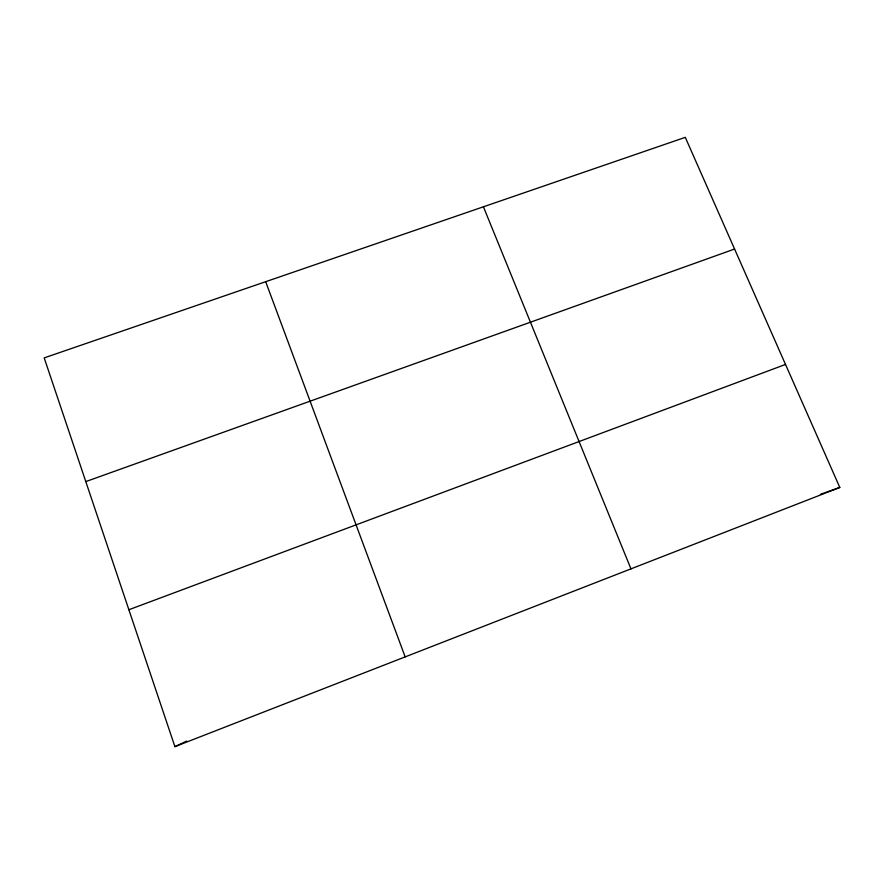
<?xml version="1.0" encoding="UTF-8"?>
<svg xmlns="http://www.w3.org/2000/svg" width="884" height="884" viewBox="0 0 884 884"><rect width="100%" height="100%" fill="white"/><g stroke="black" fill="none" stroke-linecap="round" stroke-linejoin="round"><path stroke-width="1.33" d="M174.91 746.649L839.8 487.449L685.288 137.351L44.2 357.887L174.91 746.649L180.833 743.842M182.016 743.278L186.701 741.057M128.876 609.728L785.511 364.44M85.792 481.592L734.582 249.034M820.518 494.278L824.352 492.918M825.634 492.465L839.8 487.449M483.415 206.79L630.955 568.865M265.675 281.698L405.159 656.889"/></g></svg>
